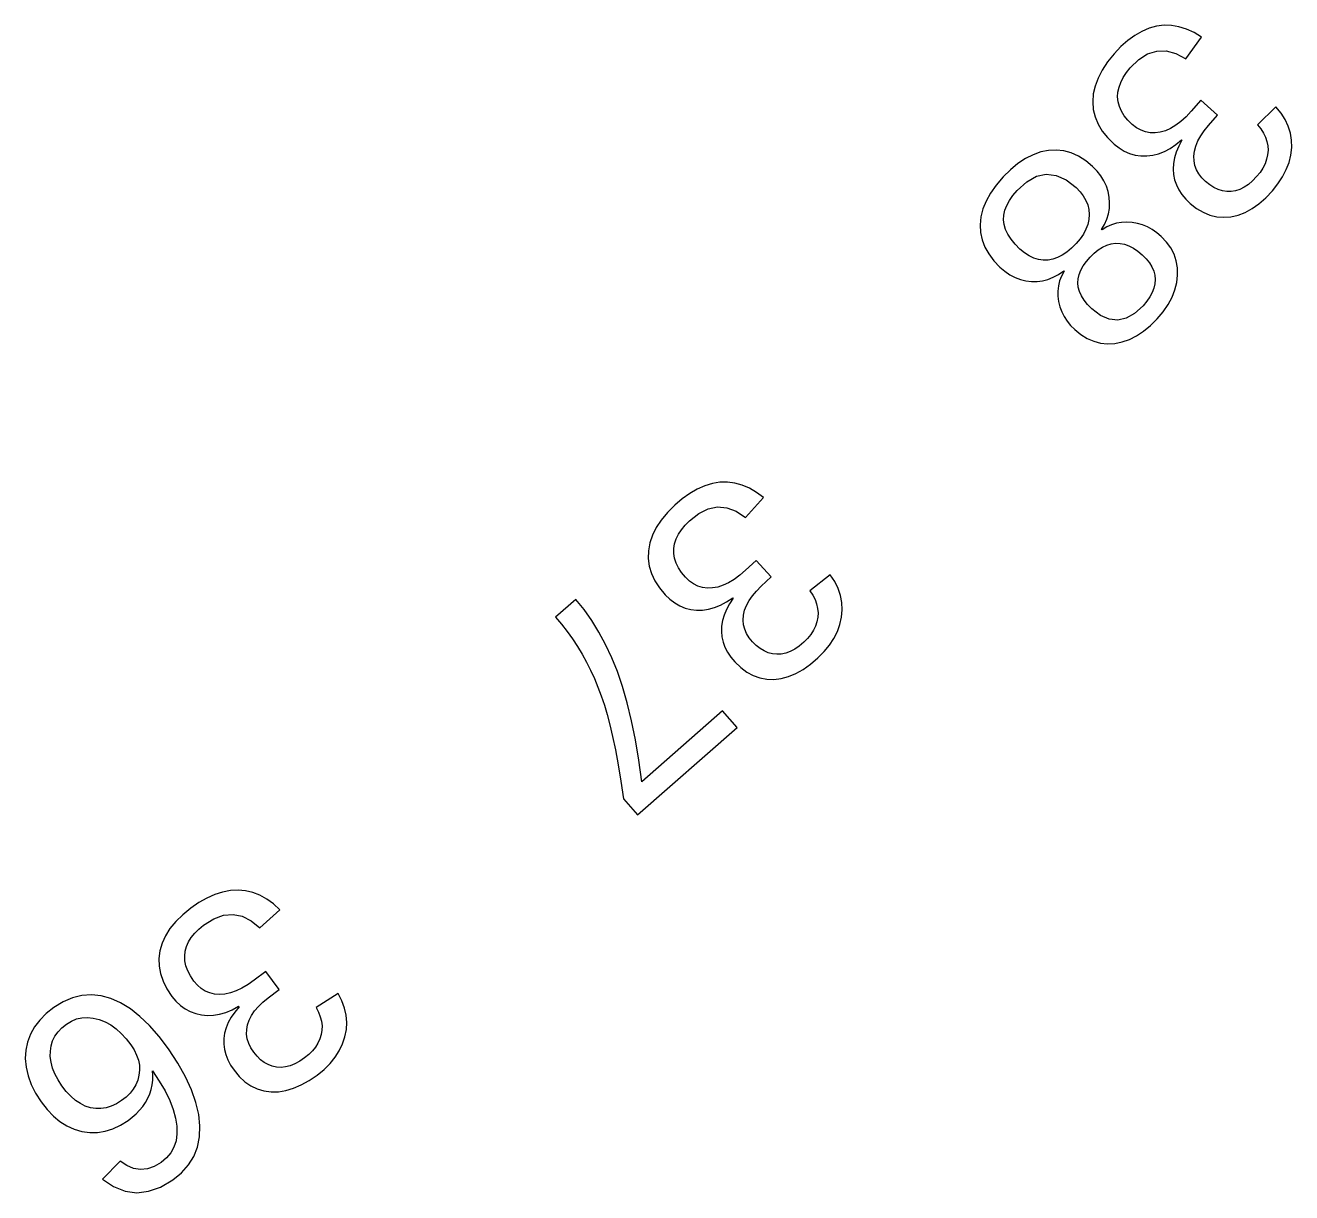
# Model space of a CAD drawing. Header units: metres. Extents: x -118 to 118, y -118 to 118.
# Drawn here: x 65.15 to 89.16, y -96.75 to -74.63 of the extents above; entities that cross this region are included whole.
import ezdxf

# ---------------------------------------------------------------- set-up
doc = ezdxf.new("R2010")
doc.units = ezdxf.units.M

msp = doc.modelspace()

# ---------------------------------------------------------------- linework, layer by layer
for p, q in [((86.594, -74.646), (86.454, -74.6844)), ((86.7354, -74.6277), (86.594, -74.646)), ((86.8772, -74.6303), (86.7354, -74.6277)), ((87.0192, -74.6538), (86.8772, -74.6303)), ((87.1616, -74.6982), (87.0192, -74.6538)), ((86.1812, -74.8191), (86.0484, -74.9155)), ((86.3164, -74.7421), (86.1812, -74.8191)), ((86.454, -74.6844), (86.3164, -74.7421)), ((87.1485, -75.2605), (87.4473, -74.8495)), ((87.3043, -74.7634), (87.1616, -74.6982)), ((87.4473, -74.8495), (87.3043, -74.7634)), ((85.9181, -75.0312), (85.7901, -75.1662)), ((86.0484, -74.9155), (85.9181, -75.0312)), ((86.4248, -75.1708), (86.5977, -75.1165)), ((86.5977, -75.1165), (86.776, -75.1133)), ((86.776, -75.1133), (86.9596, -75.1613)), ((85.6654, -75.3211), (85.5634, -75.4748)), ((85.7901, -75.1662), (85.6654, -75.3211)), ((86.0948, -75.433), (86.2571, -75.2763)), ((86.2571, -75.2763), (86.4248, -75.1708)), ((86.9596, -75.1613), (87.1485, -75.2605)), ((85.5634, -75.4748), (85.4841, -75.6273)), ((85.9615, -75.6165), (86.0214, -75.5247)), ((86.0214, -75.5247), (86.0948, -75.433)), ((85.4276, -75.7786), (85.3938, -75.9287)), ((85.4841, -75.6273), (85.4276, -75.7786)), ((85.8625, -75.8933), (85.882, -75.8008)), ((85.882, -75.8008), (85.915, -75.7086)), ((85.915, -75.7086), (85.9615, -75.6165)), ((85.3938, -75.9287), (85.3828, -76.0776)), ((85.3828, -76.0776), (85.3944, -76.2238)), ((85.8565, -75.986), (85.8625, -75.8933)), ((85.865, -76.0779), (85.8565, -75.986)), ((85.8886, -76.1677), (85.865, -76.0779)), ((87.4317, -76.0482), (87.2512, -76.2543)), ((87.7507, -76.3275), (87.4317, -76.0482)), ((85.3944, -76.2238), (85.4283, -76.3648)), ((85.9273, -76.2554), (85.8886, -76.1677)), ((85.9811, -76.3409), (85.9273, -76.2554)), ((87.2512, -76.2543), (87.1527, -76.3592)), ((87.5774, -76.5254), (87.7507, -76.3275)), ((88.8579, -76.1712), (88.5052, -76.5164)), ((88.9545, -76.2901), (88.8579, -76.1712)), ((89.0322, -76.413), (88.9545, -76.2901)), ((85.4283, -76.3648), (85.4845, -76.5007)), ((85.4845, -76.5007), (85.5631, -76.6313)), ((86.05, -76.4243), (85.9811, -76.3409)), ((86.134, -76.5055), (86.05, -76.4243)), ((86.2152, -76.5678), (86.134, -76.5055)), ((86.2992, -76.615), (86.2152, -76.5678)), ((86.9565, -76.5229), (86.8587, -76.5817)), ((87.0545, -76.4488), (86.9565, -76.5229)), ((87.1527, -76.3592), (87.0545, -76.4488)), ((87.4969, -76.6246), (87.5774, -76.5254)), ((88.5052, -76.5164), (88.568, -76.5917)), ((89.0912, -76.5401), (89.0322, -76.413)), ((89.1313, -76.6712), (89.0912, -76.5401)), ((85.5631, -76.6313), (85.664, -76.7568)), ((85.664, -76.7568), (85.7873, -76.8771)), ((86.3861, -76.6472), (86.2992, -76.615)), ((86.4758, -76.6642), (86.3861, -76.6472)), ((86.5685, -76.6663), (86.4758, -76.6642)), ((86.6639, -76.6532), (86.5685, -76.6663)), ((86.7612, -76.6252), (86.6639, -76.6532)), ((86.8587, -76.5817), (86.7612, -76.6252)), ((86.9579, -76.8864), (87.0639, -76.7975)), ((87.0722, -76.8047), (87.0139, -76.9191)), ((87.0639, -76.7975), (87.0722, -76.8047)), ((87.3776, -76.8199), (87.4303, -76.7228)), ((87.4303, -76.7228), (87.4969, -76.6246)), ((88.568, -76.5917), (88.6191, -76.6689)), ((88.6191, -76.6689), (88.6585, -76.748)), ((88.6585, -76.748), (88.6862, -76.8291)), ((89.1526, -76.8065), (89.1313, -76.6712)), ((89.1551, -76.946), (89.1526, -76.8065)), ((84.398, -77.0283), (84.2521, -77.0796)), ((84.5457, -76.9987), (84.398, -77.0283)), ((84.6928, -76.9916), (84.5457, -76.9987)), ((84.8367, -77.0077), (84.6928, -76.9916)), ((84.9776, -77.047), (84.8367, -77.0077)), ((85.1155, -77.1095), (84.9776, -77.047)), ((85.7873, -76.8771), (85.8822, -76.9515)), ((85.8822, -76.9515), (85.9806, -77.0112)), ((85.9806, -77.0112), (86.0823, -77.0564)), ((86.6318, -77.0623), (86.7418, -77.0189)), ((86.7418, -77.0189), (86.8506, -76.9602)), ((86.8506, -76.9602), (86.9579, -76.8864)), ((86.9685, -77.0311), (86.9361, -77.1408)), ((87.0139, -76.9191), (86.9685, -77.0311)), ((87.3026, -77.1048), (87.3137, -77.0109)), ((87.3137, -77.0109), (87.3387, -76.916)), ((87.3387, -76.916), (87.3776, -76.8199)), ((88.6862, -76.8291), (88.7021, -76.9121)), ((88.7064, -76.997), (88.6988, -77.0826)), ((88.7021, -76.9121), (88.7064, -76.997)), ((89.1392, -77.0866), (89.1551, -76.946)), ((83.9656, -77.2473), (83.825, -77.3636)), ((84.108, -77.1526), (83.9656, -77.2473)), ((84.2521, -77.0796), (84.108, -77.1526)), ((85.2502, -77.1951), (85.1155, -77.1095)), ((85.3819, -77.304), (85.2502, -77.1951)), ((86.0823, -77.0564), (86.1873, -77.0868)), ((86.1873, -77.0868), (86.2957, -77.1027)), ((86.2957, -77.1027), (86.4075, -77.1039)), ((86.4075, -77.1039), (86.5203, -77.0907)), ((86.5203, -77.0907), (86.6318, -77.0623)), ((86.9167, -77.2481), (86.9103, -77.3531)), ((86.9361, -77.1408), (86.9167, -77.2481)), ((87.3055, -77.1963), (87.3026, -77.1048)), ((87.322, -77.2835), (87.3055, -77.1963)), ((87.3522, -77.3666), (87.322, -77.2835)), ((88.6496, -77.2507), (88.608, -77.3332)), ((88.6799, -77.1671), (88.6496, -77.2507)), ((88.6988, -77.0826), (88.6799, -77.1671)), ((89.0534, -77.3627), (89.1053, -77.2255)), ((89.1053, -77.2255), (89.1392, -77.0866)), ((83.6863, -77.5018), (83.556, -77.6545)), ((83.825, -77.3636), (83.6863, -77.5018)), ((84.1329, -77.5916), (84.3162, -77.4897)), ((84.3162, -77.4897), (84.5014, -77.45)), ((84.5014, -77.45), (84.6885, -77.4723)), ((84.6885, -77.4723), (84.8774, -77.5567)), ((85.4665, -77.3904), (85.3819, -77.304)), ((85.5382, -77.4809), (85.4665, -77.3904)), ((85.5971, -77.5758), (85.5382, -77.4809)), ((86.9103, -77.3531), (86.9169, -77.4556)), ((86.9169, -77.4556), (86.9364, -77.5556)), ((87.396, -77.4454), (87.3522, -77.3666)), ((87.4535, -77.52), (87.396, -77.4454)), ((87.5247, -77.5904), (87.4535, -77.52)), ((88.4907, -77.4953), (88.413, -77.5764)), ((88.555, -77.4147), (88.4907, -77.4953)), ((88.608, -77.3332), (88.555, -77.4147)), ((88.8956, -77.6319), (88.9835, -77.4981)), ((88.9835, -77.4981), (89.0534, -77.3627)), ((83.556, -77.6545), (83.4488, -77.8064)), ((83.87, -77.8513), (83.9515, -77.7555)), ((83.9515, -77.7555), (84.1329, -77.5916)), ((84.8774, -77.5567), (85.0683, -77.7032)), ((85.0683, -77.7032), (85.1438, -77.781)), ((85.6431, -77.6748), (85.5971, -77.5758)), ((85.6763, -77.7781), (85.6431, -77.6748)), ((86.9364, -77.5556), (86.9691, -77.652)), ((86.9691, -77.652), (87.0149, -77.7448)), ((87.0149, -77.7448), (87.074, -77.8342)), ((87.6022, -77.6517), (87.5247, -77.5904)), ((87.681, -77.7009), (87.6022, -77.6517)), ((87.7608, -77.7378), (87.681, -77.7009)), ((87.8419, -77.7625), (87.7608, -77.7378)), ((87.9241, -77.775), (87.8419, -77.7625)), ((88.0075, -77.7753), (87.9241, -77.775)), ((88.0909, -77.7631), (88.0075, -77.7753)), ((88.1731, -77.7371), (88.0909, -77.7631)), ((88.2542, -77.6973), (88.1731, -77.7371)), ((88.3342, -77.6437), (88.2542, -77.6973)), ((88.413, -77.5764), (88.3342, -77.6437)), ((88.6632, -77.897), (88.7898, -77.7639)), ((88.7898, -77.7639), (88.8956, -77.6319)), ((83.3645, -77.9575), (83.3033, -78.1078)), ((83.4488, -77.8064), (83.3645, -77.9575)), ((83.7529, -78.04), (83.8037, -77.9462)), ((83.8037, -77.9462), (83.87, -77.8513)), ((85.1438, -77.781), (85.2057, -77.8616)), ((85.2057, -77.8616), (85.254, -77.9453)), ((85.254, -77.9453), (85.2885, -78.0318)), ((85.6966, -77.8856), (85.6763, -77.7781)), ((85.7042, -77.9938), (85.6966, -77.8856)), ((85.6991, -78.0994), (85.7042, -77.9938)), ((87.074, -77.8342), (87.1462, -77.9201)), ((87.1462, -77.9201), (87.2317, -78.0024)), ((87.2317, -78.0024), (87.3532, -78.0971)), ((88.4045, -78.1021), (88.5348, -78.0098)), ((88.5348, -78.0098), (88.6632, -77.897)), ((83.3033, -78.1078), (83.2651, -78.2573)), ((83.6922, -78.3153), (83.6971, -78.2246)), ((83.6971, -78.2246), (83.7173, -78.1328)), ((83.7173, -78.1328), (83.7529, -78.04)), ((85.2885, -78.0318), (85.3093, -78.1213)), ((85.3093, -78.1213), (85.3165, -78.2137)), ((85.3165, -78.2137), (85.3099, -78.3077)), ((85.651, -78.3025), (85.6814, -78.2023)), ((85.6814, -78.2023), (85.6991, -78.0994)), ((87.3532, -78.0971), (87.4775, -78.1709)), ((87.4775, -78.1709), (87.6045, -78.2236)), ((87.6045, -78.2236), (87.7344, -78.2554)), ((88.0025, -78.2561), (88.1384, -78.2252)), ((88.1384, -78.2252), (88.2724, -78.1739)), ((88.2724, -78.1739), (88.4045, -78.1021)), ((83.2651, -78.2573), (83.2499, -78.406)), ((83.2499, -78.406), (83.2572, -78.5522)), ((83.7032, -78.4059), (83.6922, -78.3153)), ((83.7306, -78.497), (83.7032, -78.4059)), ((85.2549, -78.4933), (85.2066, -78.585)), ((85.2894, -78.4009), (85.2549, -78.4933)), ((85.3099, -78.3077), (85.2894, -78.4009)), ((85.5524, -78.4947), (85.608, -78.3999)), ((85.5605, -78.5022), (85.5524, -78.4947)), ((85.6501, -78.4493), (85.5605, -78.5022)), ((85.608, -78.3999), (85.651, -78.3025)), ((85.742, -78.4083), (85.6501, -78.4493)), ((85.8361, -78.3792), (85.742, -78.4083)), ((85.9324, -78.3621), (85.8361, -78.3792)), ((86.031, -78.3568), (85.9324, -78.3621)), ((86.1318, -78.3634), (86.031, -78.3568)), ((86.2319, -78.3815), (86.1318, -78.3634)), ((86.3287, -78.4101), (86.2319, -78.3815)), ((86.4222, -78.4493), (86.3287, -78.4101)), ((86.5126, -78.499), (86.4222, -78.4493)), ((87.7344, -78.2554), (87.867, -78.2663)), ((87.867, -78.2663), (88.0025, -78.2561)), ((83.2572, -78.5522), (83.2867, -78.6936)), ((83.2867, -78.6936), (83.3382, -78.8301)), ((83.7746, -78.5888), (83.7306, -78.497)), ((83.8349, -78.6812), (83.7746, -78.5888)), ((83.9118, -78.7743), (83.8349, -78.6812)), ((85.1444, -78.6759), (85.0682, -78.766)), ((85.2066, -78.585), (85.1444, -78.6759)), ((86.5996, -78.5593), (86.5126, -78.499)), ((86.6834, -78.6301), (86.5996, -78.5593)), ((86.7832, -78.7348), (86.6834, -78.6301)), ((86.8637, -78.8462), (86.7832, -78.7348)), ((83.3382, -78.8301), (83.4119, -78.9617)), ((83.4119, -78.9617), (83.5076, -79.0884)), ((84.0051, -78.8679), (83.9118, -78.7743)), ((84.0918, -78.9403), (84.0051, -78.8679)), ((84.1793, -78.9976), (84.0918, -78.9403)), ((84.8948, -78.9241), (84.8068, -78.9826)), ((84.982, -78.8519), (84.8948, -78.9241)), ((85.0682, -78.766), (84.982, -78.8519)), ((85.3335, -79.0197), (85.4103, -78.944)), ((85.4103, -78.944), (85.4887, -78.8812)), ((85.4887, -78.8812), (85.5685, -78.8313)), ((85.5685, -78.8313), (85.6499, -78.7943)), ((85.6499, -78.7943), (85.7329, -78.7702)), ((85.7329, -78.7702), (85.8173, -78.7591)), ((85.8173, -78.7591), (85.9021, -78.7614)), ((85.9021, -78.7614), (85.9866, -78.7772)), ((85.9866, -78.7772), (86.0707, -78.8066)), ((86.0707, -78.8066), (86.1545, -78.8495)), ((86.1545, -78.8495), (86.2379, -78.906)), ((86.2379, -78.906), (86.321, -78.976)), ((86.9251, -78.9645), (86.8637, -78.8462)), ((86.9673, -79.0897), (86.9251, -78.9645)), ((83.5076, -79.0884), (83.6255, -79.2102)), ((83.6255, -79.2102), (83.7185, -79.2886)), ((84.2677, -79.0398), (84.1793, -78.9976)), ((84.3568, -79.067), (84.2677, -79.0398)), ((84.4467, -79.079), (84.3568, -79.067)), ((84.5374, -79.0759), (84.4467, -79.079)), ((84.6281, -79.0585), (84.5374, -79.0759)), ((84.7179, -79.0274), (84.6281, -79.0585)), ((84.8068, -78.9826), (84.7179, -79.0274)), ((85.1601, -79.2674), (85.2051, -79.1853)), ((85.2051, -79.1853), (85.2629, -79.1027)), ((85.2629, -79.1027), (85.3335, -79.0197)), ((86.321, -78.976), (86.3958, -79.0519)), ((86.3958, -79.0519), (86.4571, -79.1289)), ((86.4571, -79.1289), (86.5049, -79.2068)), ((86.5049, -79.2068), (86.5393, -79.2858)), ((86.9902, -79.2216), (86.9673, -79.0897)), ((83.7185, -79.2886), (83.8141, -79.354)), ((83.8141, -79.354), (83.9122, -79.4065)), ((83.9122, -79.4065), (84.013, -79.4459)), ((84.013, -79.4459), (84.1162, -79.4724)), ((84.4325, -79.4726), (84.5352, -79.4452)), ((84.5352, -79.4452), (84.6362, -79.4041)), ((84.6362, -79.4041), (84.7356, -79.3491)), ((84.7356, -79.3491), (84.8333, -79.2803)), ((84.7924, -79.3797), (84.756, -79.4731)), ((84.8414, -79.2878), (84.7924, -79.3797)), ((84.8333, -79.2803), (84.8414, -79.2878)), ((85.1019, -79.5113), (85.1085, -79.4304)), ((85.1085, -79.4304), (85.1279, -79.3491)), ((85.1279, -79.3491), (85.1601, -79.2674)), ((86.5393, -79.2858), (86.5603, -79.3659)), ((86.5603, -79.3659), (86.5678, -79.4469)), ((86.5678, -79.4469), (86.5619, -79.5289)), ((86.9785, -79.5022), (86.994, -79.3604)), ((86.994, -79.3604), (86.9902, -79.2216)), ((84.1162, -79.4724), (84.2221, -79.4858)), ((84.2221, -79.4858), (84.3281, -79.4861)), ((84.3281, -79.4861), (84.4325, -79.4726)), ((84.7321, -79.5682), (84.7207, -79.6649)), ((84.7207, -79.6649), (84.7218, -79.7631)), ((84.756, -79.4731), (84.7321, -79.5682)), ((85.109, -79.5924), (85.1019, -79.5113)), ((85.1312, -79.6738), (85.109, -79.5924)), ((85.1683, -79.7557), (85.1312, -79.6738)), ((86.5113, -79.6934), (86.4666, -79.7761)), ((86.5431, -79.6111), (86.5113, -79.6934)), ((86.5619, -79.5289), (86.5431, -79.6111)), ((86.8883, -79.7815), (86.9433, -79.6425)), ((86.9433, -79.6425), (86.9785, -79.5022)), ((84.7218, -79.7631), (84.7355, -79.863)), ((84.7355, -79.863), (84.7608, -79.9618)), ((85.2205, -79.8379), (85.1683, -79.7557)), ((85.2878, -79.9204), (85.2205, -79.8379)), ((85.37, -80.0034), (85.2878, -79.9204)), ((86.409, -79.8589), (86.3385, -79.9419)), ((86.4666, -79.7761), (86.409, -79.8589)), ((86.7191, -80.0552), (86.8136, -79.9191)), ((86.8136, -79.9191), (86.8883, -79.7815)), ((84.7608, -79.9618), (84.7965, -80.0565)), ((84.7965, -80.0565), (84.8425, -80.147)), ((84.8425, -80.147), (84.8989, -80.2334)), ((85.5333, -80.1279), (85.37, -80.0034)), ((85.6958, -80.1985), (85.5333, -80.1279)), ((86.1789, -80.0869), (86.0186, -80.178)), ((86.3385, -79.9419), (86.1789, -80.0869)), ((86.6049, -80.1899), (86.7191, -80.0552)), ((84.8989, -80.2334), (84.9655, -80.3157)), ((84.9655, -80.3157), (85.0426, -80.3939)), ((85.0426, -80.3939), (85.1583, -80.4887)), ((85.8576, -80.2152), (85.6958, -80.1985)), ((86.0186, -80.178), (85.8576, -80.2152)), ((86.3465, -80.4246), (86.4768, -80.3172)), ((86.4768, -80.3172), (86.6049, -80.1899)), ((85.1583, -80.4887), (85.2785, -80.563)), ((85.2785, -80.563), (85.4031, -80.6168)), ((85.4031, -80.6168), (85.5321, -80.6502)), ((85.5321, -80.6502), (85.6656, -80.663)), ((85.6656, -80.663), (85.8035, -80.6553)), ((85.8035, -80.6553), (85.9425, -80.6275)), ((85.9425, -80.6275), (86.0793, -80.5798)), ((86.0793, -80.5798), (86.214, -80.5121)), ((86.214, -80.5121), (86.3465, -80.4246)), ((78.317, -83.2886), (78.1737, -83.3121)), ((78.4596, -83.2852), (78.317, -83.2886)), ((78.6003, -83.3026), (78.4596, -83.2852)), ((77.7462, -83.4996), (77.6045, -83.6011)), ((77.8884, -83.4177), (77.7462, -83.4996)), ((78.0308, -83.3552), (77.8884, -83.4177)), ((78.1737, -83.3121), (78.0308, -83.3552)), ((78.7391, -83.3408), (78.6003, -83.3026)), ((78.876, -83.3998), (78.7391, -83.3408)), ((79.0111, -83.4796), (78.876, -83.3998)), ((79.1443, -83.5802), (79.0111, -83.4796)), ((77.4632, -83.722), (77.3229, -83.863)), ((77.6045, -83.6011), (77.4632, -83.722)), ((78.0938, -83.7929), (78.2715, -83.7569)), ((78.2715, -83.7569), (78.4492, -83.7724)), ((78.4492, -83.7724), (78.6267, -83.8393)), ((78.8042, -83.9577), (79.1443, -83.5802)), ((77.2054, -84.0051), (77.1106, -84.1485)), ((77.3229, -83.863), (77.2054, -84.0051)), ((77.7383, -84.0192), (77.9161, -83.8803)), ((77.9161, -83.8803), (78.0938, -83.7929)), ((78.6267, -83.8393), (78.8042, -83.9577)), ((77.1106, -84.1485), (77.0386, -84.2931)), ((77.5307, -84.2744), (77.5865, -84.1877)), ((77.5865, -84.1877), (77.6557, -84.1026)), ((77.6557, -84.1026), (77.7383, -84.0192)), ((76.9893, -84.4388), (76.9628, -84.5858)), ((77.0386, -84.2931), (76.9893, -84.4388)), ((77.4435, -84.5442), (77.4592, -84.4527)), ((77.4592, -84.4527), (77.4882, -84.3627)), ((77.4882, -84.3627), (77.5307, -84.2744)), ((76.9628, -84.5858), (76.959, -84.7324)), ((76.959, -84.7324), (76.978, -84.8762)), ((77.4423, -84.6365), (77.4435, -84.5442)), ((77.4564, -84.7283), (77.4423, -84.6365)), ((77.4857, -84.8195), (77.4564, -84.7283)), ((76.978, -84.8762), (77.0198, -85.0172)), ((77.5303, -84.9102), (77.4857, -84.8195)), ((77.5901, -85.0003), (77.5303, -84.9102)), ((78.8025, -84.9568), (78.6936, -85.0509)), ((79.0036, -84.7707), (78.8025, -84.9568)), ((79.2916, -85.0818), (79.0036, -84.7707)), ((77.0198, -85.0172), (77.0842, -85.1553)), ((77.0842, -85.1553), (77.1715, -85.2907)), ((77.6651, -85.0898), (77.5901, -85.0003)), ((77.7394, -85.1603), (77.6651, -85.0898)), ((77.818, -85.216), (77.7394, -85.1603)), ((77.901, -85.2571), (77.818, -85.216)), ((78.4813, -85.1932), (78.3779, -85.2414)), ((78.5865, -85.1296), (78.4813, -85.1932)), ((78.6936, -85.0509), (78.5865, -85.1296)), ((79.0986, -85.2605), (79.2916, -85.0818)), ((80.409, -85.0422), (80.0222, -85.3485)), ((80.4927, -85.1704), (80.409, -85.0422)), ((80.5572, -85.3008), (80.4927, -85.1704)), ((77.1715, -85.2907), (77.2815, -85.4232)), ((77.2815, -85.4232), (77.3681, -85.5071)), ((77.9885, -85.2835), (77.901, -85.2571)), ((78.0804, -85.2952), (77.9885, -85.2835)), ((78.1767, -85.2922), (78.0804, -85.2952)), ((78.2764, -85.2744), (78.1767, -85.2922)), ((78.3779, -85.2414), (78.2764, -85.2744)), ((78.8691, -85.5325), (78.9317, -85.4415)), ((78.9317, -85.4415), (79.0082, -85.3508)), ((79.0082, -85.3508), (79.0986, -85.2605)), ((80.0222, -85.3485), (80.0768, -85.4299)), ((80.0768, -85.4299), (80.1196, -85.5121)), ((80.6025, -85.4333), (80.5572, -85.3008)), ((80.6287, -85.568), (80.6025, -85.4333)), ((75.5849, -85.5086), (75.2004, -85.8453)), ((75.7415, -85.7005), (75.5849, -85.5086)), ((77.3681, -85.5071), (77.4597, -85.5768)), ((77.4597, -85.5768), (77.5561, -85.6323)), ((77.5561, -85.6323), (77.6574, -85.6736)), ((77.6574, -85.6736), (77.7636, -85.7007)), ((77.9882, -85.7122), (78.102, -85.6957)), ((78.102, -85.6957), (78.216, -85.6639)), ((78.216, -85.6639), (78.3303, -85.617)), ((78.3303, -85.617), (78.4448, -85.5548)), ((78.497, -85.5932), (78.4401, -85.6998)), ((78.4448, -85.5548), (78.5595, -85.4774)), ((78.567, -85.4855), (78.497, -85.5932)), ((78.5595, -85.4774), (78.567, -85.4855)), ((78.7856, -85.7158), (78.8204, -85.624)), ((78.8204, -85.624), (78.8691, -85.5325)), ((80.1196, -85.5121), (80.1505, -85.5949)), ((80.1505, -85.5949), (80.1695, -85.6784)), ((80.1695, -85.6784), (80.1767, -85.7626)), ((80.6358, -85.7048), (80.6287, -85.568)), ((75.2004, -85.8453), (75.3141, -85.9801)), ((75.8881, -85.9068), (75.7415, -85.7005)), ((76.0247, -86.1277), (75.8881, -85.9068)), ((77.7636, -85.7007), (77.8746, -85.7136)), ((77.8746, -85.7136), (77.9882, -85.7122)), ((78.366, -85.9102), (78.3486, -86.0139)), ((78.3965, -85.8055), (78.366, -85.9102)), ((78.4401, -85.6998), (78.3965, -85.8055)), ((78.758, -85.8993), (78.7647, -85.8081)), ((78.7653, -85.9878), (78.758, -85.8993)), ((78.7647, -85.8081), (78.7856, -85.7158)), ((80.1556, -85.9318), (80.128, -86.014)), ((80.1721, -85.8475), (80.1556, -85.9318)), ((80.1767, -85.7626), (80.1721, -85.8475)), ((80.5931, -85.9819), (80.6237, -85.8437)), ((80.6237, -85.8437), (80.6358, -85.7048)), ((75.3141, -85.9801), (75.4215, -86.1178)), ((75.4215, -86.1178), (75.5226, -86.2583)), ((76.1512, -86.3631), (76.0247, -86.1277)), ((78.3486, -86.0139), (78.3445, -86.1166)), ((78.3445, -86.1166), (78.3534, -86.218)), ((78.7866, -86.0735), (78.7653, -85.9878)), ((78.822, -86.1565), (78.7866, -86.0735)), ((78.8714, -86.2367), (78.822, -86.1565)), ((80.0391, -86.1717), (79.9778, -86.2472)), ((80.0891, -86.0939), (80.0391, -86.1717)), ((80.128, -86.014), (80.0891, -86.0939)), ((80.4789, -86.2475), (80.5449, -86.1165)), ((80.5449, -86.1165), (80.5931, -85.9819)), ((75.5226, -86.2583), (75.6174, -86.4017)), ((75.6174, -86.4017), (75.7059, -86.548)), ((76.2678, -86.6131), (76.1512, -86.3631)), ((78.3534, -86.218), (78.3758, -86.3173)), ((78.3758, -86.3173), (78.4117, -86.4145)), ((78.4117, -86.4145), (78.4611, -86.5095)), ((78.9348, -86.3142), (78.8714, -86.2367)), ((79.0055, -86.3833), (78.9348, -86.3142)), ((79.0787, -86.4404), (79.0055, -86.3833)), ((79.8197, -86.3931), (79.7343, -86.4518)), ((79.9054, -86.3205), (79.8197, -86.3931)), ((79.9778, -86.2472), (79.9054, -86.3205)), ((80.2939, -86.4987), (80.3953, -86.3749)), ((80.3953, -86.3749), (80.4789, -86.2475)), ((75.7059, -86.548), (75.7882, -86.697)), ((76.3743, -86.8776), (76.2678, -86.6131)), ((78.4611, -86.5095), (78.524, -86.6025)), ((78.524, -86.6025), (78.6003, -86.6933)), ((79.1543, -86.4854), (79.0787, -86.4404)), ((79.2323, -86.5185), (79.1543, -86.4854)), ((79.3127, -86.5395), (79.2323, -86.5185)), ((79.3956, -86.5485), (79.3127, -86.5395)), ((79.4798, -86.5451), (79.3956, -86.5485)), ((79.5644, -86.5278), (79.4798, -86.5451)), ((79.6492, -86.4967), (79.5644, -86.5278)), ((79.7343, -86.4518), (79.6492, -86.4967)), ((80.0351, -86.7382), (80.1748, -86.6189)), ((80.1748, -86.6189), (80.2939, -86.4987)), ((75.7882, -86.697), (75.8648, -86.8502)), ((75.8648, -86.8502), (75.9369, -87.0083)), ((76.4717, -87.1621), (76.3743, -86.8776)), ((78.6003, -86.6933), (78.7113, -86.8002)), ((78.7113, -86.8002), (78.8272, -86.8865)), ((78.8272, -86.8865), (78.948, -86.9523)), ((79.7563, -86.915), (79.8956, -86.8369)), ((79.8956, -86.8369), (80.0351, -86.7382)), ((75.9369, -87.0083), (76.0044, -87.1713)), ((78.948, -86.9523), (79.0739, -86.9975)), ((79.0739, -86.9975), (79.2047, -87.0221)), ((79.2047, -87.0221), (79.3404, -87.0262)), ((79.3404, -87.0262), (79.4788, -87.0097)), ((79.4788, -87.0097), (79.6174, -86.9726)), ((79.6174, -86.9726), (79.7563, -86.915)), ((76.0044, -87.1713), (76.0675, -87.3391)), ((76.0675, -87.3391), (76.1261, -87.5119)), ((76.5609, -87.4719), (76.4717, -87.1621)), ((76.1261, -87.5119), (76.1802, -87.6896)), ((76.6417, -87.8072), (76.5609, -87.4719)), ((76.1802, -87.6896), (76.232, -87.8846)), ((76.7143, -88.1678), (76.6417, -87.8072)), ((78.368, -87.6227), (76.8348, -88.9653)), ((78.6421, -87.9356), (78.368, -87.6227)), ((76.232, -87.8846), (76.2839, -88.1084)), ((76.7531, -89.5899), (78.6421, -87.9356)), ((76.2839, -88.1084), (76.3357, -88.3609)), ((76.7787, -88.5539), (76.7143, -88.1678)), ((76.3357, -88.3609), (76.3876, -88.6422)), ((76.8348, -88.9653), (76.7787, -88.5539)), ((76.3876, -88.6422), (76.4396, -88.9523)), ((76.4396, -88.9523), (76.4915, -89.2912)), ((76.4915, -89.2912), (76.7531, -89.5899)), ((68.5922, -91.1689), (68.4407, -91.255)), ((68.7421, -91.1022), (68.5922, -91.1689)), ((68.8904, -91.055), (68.7421, -91.1022)), ((69.037, -91.0271), (68.8904, -91.055)), ((69.182, -91.0187), (69.037, -91.0271)), ((69.3241, -91.0302), (69.182, -91.0187)), ((69.4622, -91.0622), (69.3241, -91.0302)), ((69.5962, -91.1147), (69.4622, -91.0622)), ((69.7263, -91.1877), (69.5962, -91.1147)), ((69.8523, -91.2812), (69.7263, -91.1877)), ((68.2875, -91.3604), (68.1332, -91.486)), ((68.4407, -91.255), (68.2875, -91.3604)), ((69.5966, -91.7351), (69.9742, -91.3952)), ((69.9742, -91.3952), (69.8523, -91.2812)), ((68.0015, -91.6151), (67.8923, -91.7478)), ((68.1332, -91.486), (68.0015, -91.6151)), ((68.4392, -91.7592), (68.53, -91.6848)), ((68.53, -91.6848), (68.7214, -91.5652)), ((68.7214, -91.5652), (68.9073, -91.4969)), ((68.9073, -91.4969), (69.0878, -91.4797)), ((69.0878, -91.4797), (69.2628, -91.5136)), ((69.2628, -91.5136), (69.4324, -91.5988)), ((69.4324, -91.5988), (69.5966, -91.7351)), ((67.8055, -91.884), (67.7413, -92.0238)), ((67.8923, -91.7478), (67.8055, -91.884)), ((68.2454, -92.0003), (68.2969, -91.9169)), ((68.2969, -91.9169), (68.3615, -91.8365)), ((68.3615, -91.8365), (68.4392, -91.7592)), ((67.6996, -92.1672), (67.6805, -92.3127)), ((67.7413, -92.0238), (67.6996, -92.1672)), ((68.1712, -92.2678), (68.182, -92.1761)), ((68.182, -92.1761), (68.2071, -92.0867)), ((68.2071, -92.0867), (68.2454, -92.0003)), ((67.6805, -92.3127), (67.6843, -92.4576)), ((68.1756, -92.3605), (68.1712, -92.2678)), ((68.1952, -92.4543), (68.1756, -92.3605)), ((67.6843, -92.4576), (67.7111, -92.6022)), ((67.7111, -92.6022), (67.7608, -92.7463)), ((68.2301, -92.5491), (68.1952, -92.4543)), ((68.2801, -92.645), (68.2301, -92.5491)), ((68.3454, -92.7419), (68.2801, -92.645)), ((69.7098, -92.5644), (69.4904, -92.7285)), ((69.9637, -92.904), (69.7098, -92.5644)), ((67.7608, -92.7463), (67.8334, -92.8901)), ((67.8334, -92.8901), (67.929, -93.0333)), ((68.4118, -92.8197), (68.3454, -92.7419)), ((68.4842, -92.8834), (68.4118, -92.8197)), ((68.5625, -92.9329), (68.4842, -92.8834)), ((69.2576, -92.8778), (69.1463, -92.93)), ((69.3723, -92.8107), (69.2576, -92.8778)), ((69.4904, -92.7285), (69.3723, -92.8107)), ((65.8666, -93.1374), (65.6909, -93.245)), ((66.0442, -93.0615), (65.8666, -93.1374)), ((66.2235, -93.0172), (66.0442, -93.0615)), ((66.4046, -93.0046), (66.2235, -93.0172)), ((66.5876, -93.0236), (66.4046, -93.0046)), ((66.7723, -93.0743), (66.5876, -93.0236)), ((66.9574, -93.1564), (66.7723, -93.0743)), ((67.929, -93.0333), (68.0064, -93.1259)), ((68.0064, -93.1259), (68.0901, -93.2047)), ((68.6468, -92.9683), (68.5625, -92.9329)), ((68.7369, -92.9895), (68.6468, -92.9683)), ((68.833, -92.9966), (68.7369, -92.9895)), ((68.934, -92.9894), (68.833, -92.9966)), ((69.0384, -92.9672), (68.934, -92.9894)), ((69.1463, -92.93), (69.0384, -92.9672)), ((69.6538, -93.1418), (69.7531, -93.0615)), ((69.7531, -93.0615), (69.9637, -92.904)), ((71.0792, -92.9813), (70.6625, -93.2455)), ((71.149, -93.1176), (71.0792, -92.9813)), ((71.1995, -93.2541), (71.149, -93.1176)), ((65.5459, -93.3594), (65.4234, -93.4819)), ((65.6909, -93.245), (65.5459, -93.3594)), ((67.1412, -93.2695), (66.9574, -93.1564)), ((67.3237, -93.4134), (67.1412, -93.2695)), ((68.0901, -93.2047), (68.1802, -93.27)), ((68.1802, -93.27), (68.2767, -93.3217)), ((68.2767, -93.3217), (68.3794, -93.3597)), ((68.3794, -93.3597), (68.4885, -93.3841)), ((68.7165, -93.3901), (68.8332, -93.3705)), ((68.8332, -93.3705), (68.9518, -93.3357)), ((68.9518, -93.3357), (69.0721, -93.2858)), ((69.12, -93.3295), (69.0524, -93.4296)), ((69.0721, -93.2858), (69.1943, -93.2209)), ((69.2009, -93.2297), (69.12, -93.3295)), ((69.1943, -93.2209), (69.2009, -93.2297)), ((69.4384, -93.3939), (69.4964, -93.3081)), ((69.4964, -93.3081), (69.5682, -93.224)), ((69.5682, -93.224), (69.6538, -93.1418)), ((70.6625, -93.2455), (70.7083, -93.3323)), ((70.7083, -93.3323), (70.7422, -93.4184)), ((71.2308, -93.3906), (71.1995, -93.2541)), ((65.3236, -93.6125), (65.2463, -93.7513)), ((65.4234, -93.4819), (65.3236, -93.6125)), ((65.8442, -93.6272), (65.9319, -93.5571)), ((65.9319, -93.5571), (66.0258, -93.5006)), ((66.0258, -93.5006), (66.1234, -93.4611)), ((66.1234, -93.4611), (66.2245, -93.4384)), ((66.2245, -93.4384), (66.3294, -93.4328)), ((66.3294, -93.4328), (66.4379, -93.444)), ((66.4379, -93.444), (66.55, -93.4722)), ((66.55, -93.4722), (66.6619, -93.5163)), ((66.6619, -93.5163), (66.7692, -93.5746)), ((66.7692, -93.5746), (66.8718, -93.6472)), ((67.5048, -93.5881), (67.3237, -93.4134)), ((67.6846, -93.7938), (67.5048, -93.5881)), ((68.4885, -93.3841), (68.6016, -93.3947)), ((68.6016, -93.3947), (68.7165, -93.3901)), ((68.9979, -93.5301), (68.9566, -93.6311)), ((69.0524, -93.4296), (68.9979, -93.5301)), ((69.3476, -93.6612), (69.3638, -93.5711)), ((69.3638, -93.5711), (69.3942, -93.4816)), ((69.3942, -93.4816), (69.4384, -93.3939)), ((70.7422, -93.4184), (70.7643, -93.504)), ((70.7643, -93.504), (70.7745, -93.5891)), ((70.7745, -93.5891), (70.7729, -93.6736)), ((71.2427, -93.5272), (71.2308, -93.3906)), ((71.2354, -93.664), (71.2427, -93.5272)), ((65.2463, -93.7513), (65.1917, -93.8981)), ((65.6686, -93.8746), (65.7125, -93.786)), ((65.7125, -93.786), (65.7711, -93.7036)), ((65.7711, -93.7036), (65.8442, -93.6272)), ((66.8718, -93.6472), (66.9698, -93.7341)), ((66.9698, -93.7341), (67.0632, -93.8352)), ((67.0632, -93.8352), (67.1521, -93.9506)), ((67.863, -94.0303), (67.6846, -93.7938)), ((68.9137, -93.8341), (68.9119, -93.9359)), ((68.9285, -93.7324), (68.9137, -93.8341)), ((68.9566, -93.6311), (68.9285, -93.7324)), ((69.3456, -93.75), (69.3476, -93.6612)), ((69.3579, -93.8375), (69.3456, -93.75)), ((69.3844, -93.9237), (69.3579, -93.8375)), ((70.7342, -93.8396), (70.6981, -93.9184)), ((70.7594, -93.7575), (70.7342, -93.8396)), ((70.7729, -93.6736), (70.7594, -93.7575)), ((71.1641, -93.9352), (71.2089, -93.8009)), ((71.2089, -93.8009), (71.2354, -93.664)), ((65.1597, -94.0531), (65.1504, -94.2133)), ((65.1917, -93.8981), (65.1597, -94.0531)), ((65.6243, -94.1753), (65.6246, -94.0702)), ((65.6246, -94.0702), (65.6393, -93.9693)), ((65.6393, -93.9693), (65.6686, -93.8746)), ((67.1521, -93.9506), (67.2135, -94.0477)), ((67.2135, -94.0477), (67.2605, -94.1444)), ((68.0399, -94.298), (67.863, -94.0303)), ((68.9119, -93.9359), (68.9238, -94.037)), ((68.9238, -94.037), (68.9494, -94.1374)), ((69.4251, -94.0086), (69.3844, -93.9237)), ((69.4801, -94.0923), (69.4251, -94.0086)), ((69.5432, -94.1684), (69.4801, -94.0923)), ((70.5932, -94.066), (70.5244, -94.1347)), ((70.6511, -93.9939), (70.5932, -94.066)), ((70.6981, -93.9184), (70.6511, -93.9939)), ((71.0228, -94.1873), (71.102, -94.0639)), ((71.102, -94.0639), (71.1641, -93.9352)), ((65.1504, -94.2133), (65.1643, -94.3748)), ((65.6388, -94.2821), (65.6243, -94.1753)), ((65.6681, -94.3908), (65.6388, -94.2821)), ((67.2605, -94.1444), (67.2932, -94.2408)), ((67.2932, -94.2408), (67.3115, -94.3369)), ((67.3115, -94.3369), (67.3154, -94.4327)), ((68.186, -94.5559), (68.0399, -94.298)), ((68.9494, -94.1374), (68.9886, -94.237)), ((68.9886, -94.237), (69.0414, -94.3361)), ((69.0414, -94.3361), (69.1078, -94.4344)), ((69.61, -94.2328), (69.5432, -94.1684)), ((69.6805, -94.2855), (69.61, -94.2328)), ((69.7546, -94.3265), (69.6805, -94.2855)), ((69.8324, -94.3559), (69.7546, -94.3265)), ((70.2608, -94.3127), (70.1715, -94.3485)), ((70.3519, -94.2632), (70.2608, -94.3127)), ((70.4447, -94.2), (70.3519, -94.2632)), ((70.5244, -94.1347), (70.4447, -94.2)), ((70.8125, -94.4178), (70.9262, -94.3053)), ((70.9262, -94.3053), (71.0228, -94.1873)), ((65.1643, -94.3748), (65.2013, -94.5375)), ((65.2013, -94.5375), (65.2614, -94.7015)), ((65.7122, -94.5012), (65.6681, -94.3908)), ((65.7711, -94.6134), (65.7122, -94.5012)), ((67.305, -94.5281), (67.2811, -94.6208)), ((67.3154, -94.4327), (67.305, -94.5281)), ((67.5656, -94.5331), (67.5582, -94.4412)), ((67.5582, -94.4412), (67.6893, -94.6379)), ((67.5643, -94.6231), (67.5656, -94.5331)), ((68.301, -94.804), (68.186, -94.5559)), ((69.1078, -94.4344), (69.207, -94.5523)), ((69.207, -94.5523), (69.3132, -94.6502)), ((69.9139, -94.3735), (69.8324, -94.3559)), ((69.998, -94.3789), (69.9139, -94.3735)), ((70.0839, -94.3706), (69.998, -94.3789)), ((70.1715, -94.3485), (70.0839, -94.3706)), ((70.53, -94.6289), (70.6815, -94.525)), ((70.6815, -94.525), (70.8125, -94.4178)), ((65.2614, -94.7015), (65.3447, -94.8668)), ((65.8448, -94.7275), (65.7711, -94.6134)), ((65.9276, -94.835), (65.8448, -94.7275)), ((67.1963, -94.7912), (67.1352, -94.8687)), ((67.2449, -94.7085), (67.1963, -94.7912)), ((67.2811, -94.6208), (67.2449, -94.7085)), ((67.5084, -94.8811), (67.5357, -94.797)), ((67.5357, -94.797), (67.5543, -94.711)), ((67.5543, -94.711), (67.5643, -94.6231)), ((67.6893, -94.6379), (67.7989, -94.826)), ((68.3852, -95.0423), (68.301, -94.804)), ((69.3132, -94.6502), (69.4266, -94.7283)), ((69.4266, -94.7283), (69.547, -94.7864)), ((69.547, -94.7864), (69.6745, -94.8245)), ((69.9484, -94.8408), (70.0901, -94.8185)), ((70.0901, -94.8185), (70.2343, -94.7757)), ((70.2343, -94.7757), (70.381, -94.7125)), ((70.381, -94.7125), (70.53, -94.6289)), ((65.3447, -94.8668), (65.4512, -95.0334)), ((65.4512, -95.0334), (65.5633, -95.1773)), ((66.0132, -94.9274), (65.9276, -94.835)), ((66.1018, -95.0045), (66.0132, -94.9274)), ((66.1933, -95.0663), (66.1018, -95.0045)), ((66.9759, -95.0087), (66.8778, -95.0702)), ((67.0618, -94.9413), (66.9759, -95.0087)), ((67.1352, -94.8687), (67.0618, -94.9413)), ((67.3767, -95.1184), (67.4282, -95.0426)), ((67.4282, -95.0426), (67.4724, -94.9631)), ((67.4724, -94.9631), (67.5084, -94.8811)), ((67.7989, -94.826), (67.887, -95.0056)), ((67.887, -95.0056), (67.9537, -95.1766)), ((68.4385, -95.2709), (68.3852, -95.0423)), ((69.6745, -94.8245), (69.809, -94.8427)), ((69.809, -94.8427), (69.9484, -94.8408)), ((65.5633, -95.1773), (65.682, -95.3009)), ((66.2877, -95.1129), (66.1933, -95.0663)), ((66.3849, -95.1443), (66.2877, -95.1129)), ((66.4838, -95.1605), (66.3849, -95.1443)), ((66.5825, -95.1612), (66.4838, -95.1605)), ((66.6811, -95.1464), (66.5825, -95.1612)), ((66.7795, -95.1161), (66.6811, -95.1464)), ((66.8778, -95.0702), (66.7795, -95.1161)), ((67.1782, -95.3242), (67.2517, -95.2592)), ((67.2517, -95.2592), (67.3178, -95.1906)), ((67.3178, -95.1906), (67.3767, -95.1184)), ((67.9537, -95.1766), (67.9988, -95.339)), ((68.4608, -95.4896), (68.4385, -95.2709)), ((65.682, -95.3009), (65.8073, -95.4041)), ((65.8073, -95.4041), (65.9393, -95.4869)), ((65.9393, -95.4869), (66.0779, -95.5493)), ((66.8097, -95.543), (66.954, -95.4754)), ((66.954, -95.4754), (67.0974, -95.3856)), ((67.0974, -95.3856), (67.1782, -95.3242)), ((67.9988, -95.339), (68.0225, -95.4929)), ((68.0225, -95.4929), (68.0252, -95.6368)), ((68.4522, -95.6965), (68.4608, -95.4896)), ((66.0779, -95.5493), (66.2231, -95.5914)), ((66.2231, -95.5914), (66.3711, -95.6126)), ((66.3711, -95.6126), (66.5182, -95.6116)), ((66.5182, -95.6116), (66.6644, -95.5884)), ((66.6644, -95.5884), (66.8097, -95.543)), ((68.0069, -95.7691), (67.9677, -95.8896)), ((68.0252, -95.6368), (68.0069, -95.7691)), ((68.4128, -95.8886), (68.4522, -95.6965)), ((67.9076, -95.9983), (67.8265, -96.0953)), ((67.9677, -95.8896), (67.9076, -95.9983)), ((68.3427, -96.0658), (68.4128, -95.8886)), ((66.9456, -96.1573), (66.6117, -96.4958)), ((67.0744, -96.2415), (66.9456, -96.1573)), ((67.2037, -96.2935), (67.0744, -96.2415)), ((67.5937, -96.2569), (67.4633, -96.3012)), ((67.7245, -96.1805), (67.5937, -96.2569)), ((67.8265, -96.0953), (67.7245, -96.1805)), ((68.1101, -96.376), (68.2418, -96.2283)), ((68.2418, -96.2283), (68.3427, -96.0658)), ((66.6117, -96.4958), (66.8247, -96.6376)), ((67.3333, -96.3134), (67.2037, -96.2935)), ((67.4633, -96.3012), (67.3333, -96.3134)), ((67.9477, -96.5089), (68.1101, -96.376)), ((66.8247, -96.6376), (67.0416, -96.7235)), ((67.0416, -96.7235), (67.2623, -96.7536)), ((67.2623, -96.7536), (67.4869, -96.7278)), ((67.4869, -96.7278), (67.7154, -96.6463)), ((67.7154, -96.6463), (67.9477, -96.5089))]:
    msp.add_line(p, q)

doc.saveas('drawing.dxf')
